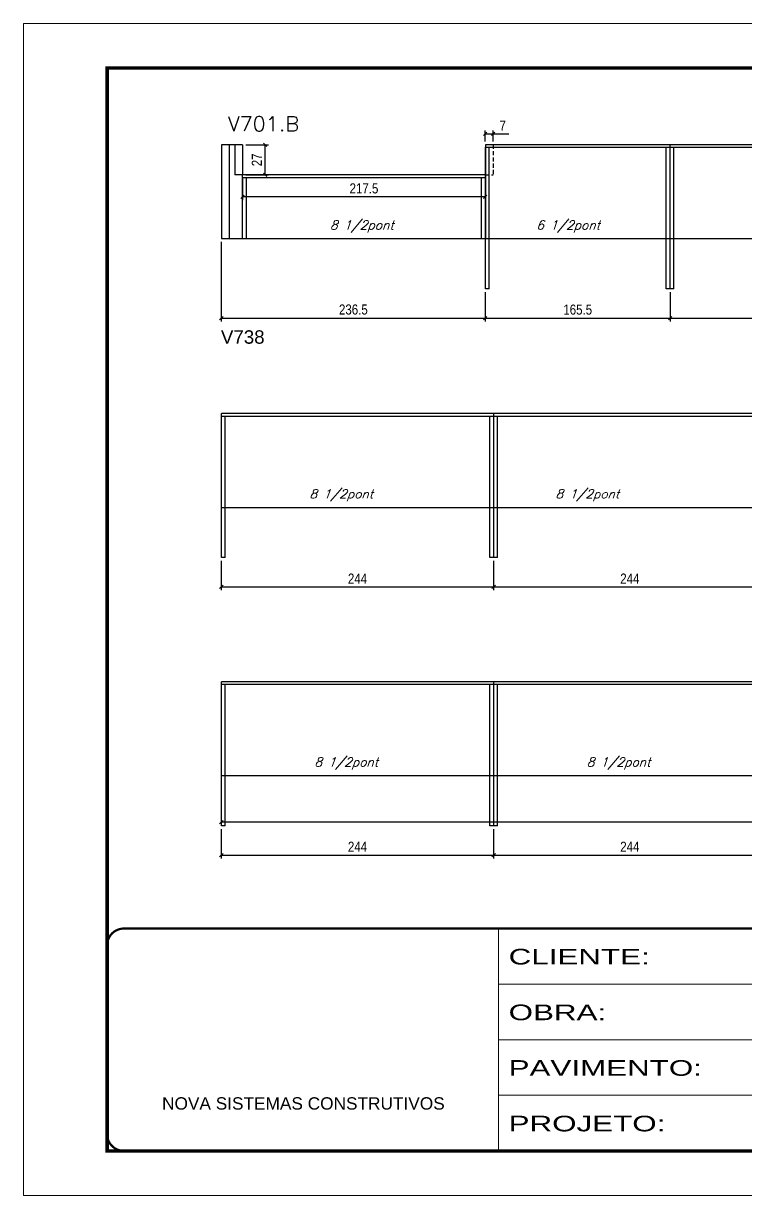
# Model space of a CAD drawing. Extents: x -20960 to -5926, y -2106 to 21915.
# Drawn here: x -9023 to -8377, y 19717 to 20767 of the extents above; entities that cross this region are included whole.
import ezdxf

# ---------------------------------------------------------------- set-up
doc = ezdxf.new("R2010")
doc.units = 0
for name, pattern in [('CONTINUO', [0]), ('DASHED', [0.75, 0.5, -0.25]), ('HIDDEN', [0.375, 0.25, -0.125])]:
    doc.linetypes.add(name, pattern=pattern)
for name, color, linetype in [('5', 5, 'Continuous'), ('COTA', 241, 'Continuous'), ('Painéis', 200, 'Continuous'), ('SARR_2.2x7', 40, 'Continuous'), ('SARR_3.5x7', 81, 'Continuous'), ('texto', 7, 'Continuous')]:
    doc.layers.add(name, color=color, linetype=linetype)
for name, color, linetype, lineweight in [('Folhas', 255, 'Continuous', 9), ('SARRAFO DE PRESSAO', 251, 'DASHED', 9), ('Texto Seção', 7, 'Continuous', 15)]:
    doc.layers.add(name, color=color, linetype=linetype, lineweight=lineweight)
doc.styles.add('ARIAL', font='arial.ttf')
doc.styles.add('COTA TECNICA-50', font='techl___.ttf', dxfattribs={"height": 9})
doc.styles.add('REGUA-120', font='ROMANS.shx', dxfattribs={"height": 15})
doc.styles.add('Romans', font='romans.shx')
doc.styles.get("Standard").update_dxf_attribs({"font": 'arial.ttf'})
doc.styles.add('Tecnologia', font='')
doc.styles.get('Tecnologia').set_extended_font_data('Forgotten Futurist')
doc.dimstyles.new('COTA PAINEL-50', dxfattribs={"dimtxt": 9, "dimasz": 3, "dimexe": 3, "dimexo": 3, "dimgap": 3, "dimtad": 1, "dimdec": 1, "dimzin": 12, "dimdsep": 46, "dimtxsty": 'COTA TECNICA-50', "dimblk1": 'OBLIQUE', "dimblk2": 'OBLIQUE', "dimsah": 1, "dimcen": 0.9, "dimclrd": 4, "dimclre": 4, "dimclrt": 240, "dimadec": 1, "dimazin": 3, "dimtfac": 1, "dimtdec": 1, "dimtmove": 0, "dimatfit": 3, "dimfxl": 1, "dimtolj": 1, "dimtzin": 12, "dimarcsym": 0})

# ---------------------------------------------------------------- blocks, each defined once
blk = doc.blocks.new('9999999999')
at = {"color": 30, "linetype": 'CONTINUO'}
for p, q in [((98564.6, 34230.2), (98564.6, 34429.4)), ((98564.6, 34379.6), (99584, 34379.6)), ((98564.6, 34329.8), (99488, 34329.8)), ((98564.6, 34280), (99488, 34280))]:
    blk.add_line(p, q, dxfattribs=at)
at = {"color": 30, "linetype": 'CONTINUO', "const_width": 2}
blk.add_lwpolyline([(99584, 34230.2), (99584, 34414.4, 0.414214), (99569, 34429.4), (98229, 34429.4, 0.414214), (98214, 34414.4), (98214, 34245.2, 0.414214), (98229, 34230.2), (99584, 34230.2)], format="xyb", dxfattribs=at)
at = {"layer": 'Folhas'}
blk.add_lwpolyline([(98139, 34190.2), (99624, 34190.2), (99624, 35240.2), (98139, 35240.2)], close=True, dxfattribs=at)
at = {"layer": 'Folhas', "color": 30, "const_width": 3}
blk.add_lwpolyline([(98214, 34230.2), (99584, 34230.2), (99584, 35200.2), (98214, 35200.2)], close=True, dxfattribs=at)
at = {"color": 7, "linetype": 'Continuous', "ltscale": 5, "style": 'ARIAL'}
blk.add_text('NOVA SISTEMAS CONSTRUTIVOS', height=11.059, dxfattribs=at).set_placement((98263.2, 34267.2))
at = {"layer": 'Folhas', "color": 7, "style": 'Tecnologia', "width": 1.5}
for s, p in [('CLIENTE:', (98573.7, 34397.2)), ('OBRA:', (98573.7, 34347.3)), ('PAVIMENTO:', (98573.7, 34297.5)), ('PROJETO:', (98573.7, 34247.7))]:
    blk.add_text(s, height=14, dxfattribs=at).set_placement(p)
blk = doc.blocks.new('_Oblique')
at = {"color": 0, "linetype": 'ByBlock', "lineweight": -2}
blk.add_line((-0.5, -0.5), (0.5, 0.5), dxfattribs=at)
blk = doc.blocks.new('*D34')
at = {"layer": 'COTA', "color": 4, "lineweight": -2, "transparency": 16777216}
for p, q in [((-8609.7, 20661.1), (-8609.7, 20670.8)), ((-8609.7, 20667.8), (-8602.7, 20667.8)), ((-8602.7, 20661.1), (-8602.7, 20670.8)), ((-8602.7, 20667.8), (-8588.5, 20667.8))]:
    blk.add_line(p, q, dxfattribs=at)
at = {"layer": 'Defpoints', "color": 0, "transparency": 16777216}
for p in [(-8602.7, 20667.8), (-8609.7, 20658.1), (-8602.7, 20658.1)]:
    blk.add_point(p, dxfattribs=at)
at = {"layer": 'COTA', "color": 4, "lineweight": -2, "transparency": 16777216, "xscale": 3, "yscale": 3, "zscale": 3, "rotation": 180}
blk.add_blockref('_Oblique', (-8609.7, 20667.8), dxfattribs=at)
at = {"layer": 'COTA', "color": 4, "lineweight": -2, "transparency": 16777216, "xscale": 3, "yscale": 3, "zscale": 3}
blk.add_blockref('_Oblique', (-8602.7, 20667.8), dxfattribs=at)
at = {"layer": 'COTA', "color": 240, "transparency": 16777216, "insert": (-8594.1, 20675.3), "char_height": 9, "attachment_point": 5, "style": 'COTA TECNICA-50'}
blk.add_mtext('\\A1;7', dxfattribs=at)
blk = doc.blocks.new('*D35')
at = {"layer": 'COTA', "color": 4, "lineweight": -2, "transparency": 16777216}
for p, q in [((-8846.2, 20571.1), (-8846.2, 20499.8)), ((-8609.7, 20526.1), (-8609.7, 20499.8)), ((-8846.2, 20502.8), (-8609.7, 20502.8))]:
    blk.add_line(p, q, dxfattribs=at)
at = {"layer": 'Defpoints', "color": 0, "transparency": 16777216}
for p in [(-8846.2, 20574.1), (-8609.7, 20529.1), (-8609.7, 20502.8)]:
    blk.add_point(p, dxfattribs=at)
at = {"layer": 'COTA', "color": 4, "lineweight": -2, "transparency": 16777216, "xscale": 3, "yscale": 3, "zscale": 3, "rotation": 180}
blk.add_blockref('_Oblique', (-8846.2, 20502.8), dxfattribs=at)
at = {"layer": 'COTA', "color": 4, "lineweight": -2, "transparency": 16777216, "xscale": 3, "yscale": 3, "zscale": 3}
blk.add_blockref('_Oblique', (-8609.7, 20502.8), dxfattribs=at)
at = {"layer": 'COTA', "color": 240, "transparency": 16777216, "insert": (-8727.9, 20510.5), "char_height": 9, "attachment_point": 5, "style": 'COTA TECNICA-50'}
blk.add_mtext('\\A1;236.5', dxfattribs=at)
blk = doc.blocks.new('*D36')
at = {"layer": 'COTA', "color": 4, "lineweight": -2, "transparency": 16777216}
for p, q in [((-8609.7, 20526.1), (-8609.7, 20499.8)), ((-8444.2, 20526.1), (-8444.2, 20499.8)), ((-8609.7, 20502.8), (-8444.2, 20502.8))]:
    blk.add_line(p, q, dxfattribs=at)
at = {"layer": 'Defpoints', "color": 0, "transparency": 16777216}
for p in [(-8609.7, 20529.1), (-8444.2, 20529.1), (-8444.2, 20502.8)]:
    blk.add_point(p, dxfattribs=at)
at = {"layer": 'COTA', "color": 4, "lineweight": -2, "transparency": 16777216, "xscale": 3, "yscale": 3, "zscale": 3, "rotation": 180}
blk.add_blockref('_Oblique', (-8609.7, 20502.8), dxfattribs=at)
at = {"layer": 'COTA', "color": 4, "lineweight": -2, "transparency": 16777216, "xscale": 3, "yscale": 3, "zscale": 3}
blk.add_blockref('_Oblique', (-8444.2, 20502.8), dxfattribs=at)
at = {"layer": 'COTA', "color": 240, "transparency": 16777216, "insert": (-8526.9, 20510.4), "char_height": 9, "attachment_point": 5, "style": 'COTA TECNICA-50'}
blk.add_mtext('\\A1;165.5', dxfattribs=at)
blk = doc.blocks.new('*D37')
at = {"layer": 'COTA', "color": 4, "lineweight": -2, "transparency": 16777216}
for p, q in [((-8444.2, 20526.1), (-8444.2, 20499.8)), ((-8200.2, 20526.1), (-8200.2, 20499.8)), ((-8444.2, 20502.8), (-8200.2, 20502.8))]:
    blk.add_line(p, q, dxfattribs=at)
at = {"layer": 'Defpoints', "color": 0, "transparency": 16777216}
for p in [(-8444.2, 20529.1), (-8200.2, 20529.1), (-8200.2, 20502.8)]:
    blk.add_point(p, dxfattribs=at)
at = {"layer": 'COTA', "color": 4, "lineweight": -2, "transparency": 16777216, "xscale": 3, "yscale": 3, "zscale": 3, "rotation": 180}
blk.add_blockref('_Oblique', (-8444.2, 20502.8), dxfattribs=at)
at = {"layer": 'COTA', "color": 4, "lineweight": -2, "transparency": 16777216, "xscale": 3, "yscale": 3, "zscale": 3}
blk.add_blockref('_Oblique', (-8200.2, 20502.8), dxfattribs=at)
at = {"layer": 'COTA', "color": 240, "transparency": 16777216, "insert": (-8322.2, 20510.3), "char_height": 9, "attachment_point": 5, "style": 'COTA TECNICA-50'}
blk.add_mtext('\\A1;244', dxfattribs=at)
blk = doc.blocks.new('*D42')
at = {"layer": 'COTA', "color": 4, "lineweight": -2, "transparency": 16777216}
for p, q in [((-8846.2, 20285.3), (-8846.2, 20259)), ((-8602.2, 20285.3), (-8602.2, 20259)), ((-8846.2, 20262), (-8602.2, 20262))]:
    blk.add_line(p, q, dxfattribs=at)
at = {"layer": 'Defpoints', "color": 0, "transparency": 16777216}
for p in [(-8846.2, 20288.3), (-8602.2, 20288.3), (-8602.2, 20262)]:
    blk.add_point(p, dxfattribs=at)
at = {"layer": 'COTA', "color": 4, "lineweight": -2, "transparency": 16777216, "xscale": 3, "yscale": 3, "zscale": 3, "rotation": 180}
blk.add_blockref('_Oblique', (-8846.2, 20262), dxfattribs=at)
at = {"layer": 'COTA', "color": 4, "lineweight": -2, "transparency": 16777216, "xscale": 3, "yscale": 3, "zscale": 3}
blk.add_blockref('_Oblique', (-8602.2, 20262), dxfattribs=at)
at = {"layer": 'COTA', "color": 240, "transparency": 16777216, "insert": (-8724.2, 20269.5), "char_height": 9, "attachment_point": 5, "style": 'COTA TECNICA-50'}
blk.add_mtext('\\A1;244', dxfattribs=at)
blk = doc.blocks.new('*D43')
at = {"layer": 'COTA', "color": 4, "lineweight": -2, "transparency": 16777216}
for p, q in [((-8602.2, 20285.3), (-8602.2, 20259)), ((-8358.2, 20285.3), (-8358.2, 20259)), ((-8602.2, 20262), (-8358.2, 20262))]:
    blk.add_line(p, q, dxfattribs=at)
at = {"layer": 'Defpoints', "color": 0, "transparency": 16777216}
for p in [(-8602.2, 20288.3), (-8358.2, 20288.3), (-8358.2, 20262)]:
    blk.add_point(p, dxfattribs=at)
at = {"layer": 'COTA', "color": 4, "lineweight": -2, "transparency": 16777216, "xscale": 3, "yscale": 3, "zscale": 3, "rotation": 180}
blk.add_blockref('_Oblique', (-8602.2, 20262), dxfattribs=at)
at = {"layer": 'COTA', "color": 4, "lineweight": -2, "transparency": 16777216, "xscale": 3, "yscale": 3, "zscale": 3}
blk.add_blockref('_Oblique', (-8358.2, 20262), dxfattribs=at)
at = {"layer": 'COTA', "color": 240, "transparency": 16777216, "insert": (-8480.2, 20269.5), "char_height": 9, "attachment_point": 5, "style": 'COTA TECNICA-50'}
blk.add_mtext('\\A1;244', dxfattribs=at)
blk = doc.blocks.new('*D52')
at = {"layer": 'COTA', "color": 4, "lineweight": -2, "transparency": 16777216}
for p, q in [((-8846.2, 20045.1), (-8846.2, 20018.8)), ((-8602.2, 20045.1), (-8602.2, 20018.8)), ((-8846.2, 20021.8), (-8602.2, 20021.8))]:
    blk.add_line(p, q, dxfattribs=at)
at = {"layer": 'Defpoints', "color": 0, "transparency": 16777216}
for p in [(-8846.2, 20048.1), (-8602.2, 20048.1), (-8602.2, 20021.8)]:
    blk.add_point(p, dxfattribs=at)
at = {"layer": 'COTA', "color": 4, "lineweight": -2, "transparency": 16777216, "xscale": 3, "yscale": 3, "zscale": 3, "rotation": 180}
blk.add_blockref('_Oblique', (-8846.2, 20021.8), dxfattribs=at)
at = {"layer": 'COTA', "color": 4, "lineweight": -2, "transparency": 16777216, "xscale": 3, "yscale": 3, "zscale": 3}
blk.add_blockref('_Oblique', (-8602.2, 20021.8), dxfattribs=at)
at = {"layer": 'COTA', "color": 240, "transparency": 16777216, "insert": (-8724.2, 20029.3), "char_height": 9, "attachment_point": 5, "style": 'COTA TECNICA-50'}
blk.add_mtext('\\A1;244', dxfattribs=at)
blk = doc.blocks.new('*D53')
at = {"layer": 'COTA', "color": 4, "lineweight": -2, "transparency": 16777216}
for p, q in [((-8602.2, 20045.1), (-8602.2, 20018.8)), ((-8358.2, 20045.1), (-8358.2, 20018.8)), ((-8602.2, 20021.8), (-8358.2, 20021.8))]:
    blk.add_line(p, q, dxfattribs=at)
at = {"layer": 'Defpoints', "color": 0, "transparency": 16777216}
for p in [(-8602.2, 20048.1), (-8358.2, 20048.1), (-8358.2, 20021.8)]:
    blk.add_point(p, dxfattribs=at)
at = {"layer": 'COTA', "color": 4, "lineweight": -2, "transparency": 16777216, "xscale": 3, "yscale": 3, "zscale": 3, "rotation": 180}
blk.add_blockref('_Oblique', (-8602.2, 20021.8), dxfattribs=at)
at = {"layer": 'COTA', "color": 4, "lineweight": -2, "transparency": 16777216, "xscale": 3, "yscale": 3, "zscale": 3}
blk.add_blockref('_Oblique', (-8358.2, 20021.8), dxfattribs=at)
at = {"layer": 'COTA', "color": 240, "transparency": 16777216, "insert": (-8480.2, 20029.3), "char_height": 9, "attachment_point": 5, "style": 'COTA TECNICA-50'}
blk.add_mtext('\\A1;244', dxfattribs=at)
blk = doc.blocks.new('*D50')
at = {"layer": 'COTA', "color": 4, "lineweight": -2, "transparency": 16777216}
for p, q in [((-8824.2, 20658.1), (-8803.8, 20658.1)), ((-8806.8, 20631.1), (-8806.8, 20658.1)), ((-8824.2, 20631.1), (-8803.8, 20631.1))]:
    blk.add_line(p, q, dxfattribs=at)
at = {"layer": 'Defpoints', "color": 0, "transparency": 16777216}
for p in [(-8827.2, 20658.1), (-8806.8, 20658.1), (-8827.2, 20631.1)]:
    blk.add_point(p, dxfattribs=at)
at = {"layer": 'COTA', "color": 4, "lineweight": -2, "transparency": 16777216, "xscale": 3, "yscale": 3, "zscale": 3}
for p, rotation in [((-8806.8, 20658.1), 90), ((-8806.8, 20631.1), 270)]:
    blk.add_blockref('_Oblique', p, dxfattribs=dict(at, rotation=rotation))
at = {"layer": 'COTA', "color": 240, "transparency": 16777216, "insert": (-8814.4, 20644.6), "char_height": 9, "attachment_point": 5, "rotation": 90, "style": 'COTA TECNICA-50'}
blk.add_mtext('\\A1;27', dxfattribs=at)
blk = doc.blocks.new('*D31')
at = {"layer": 'COTA', "color": 4, "lineweight": -2, "transparency": 16777216}
for p, q in [((-8827.2, 20628.1), (-8827.2, 20608.4)), ((-8609.7, 20628.1), (-8609.7, 20608.4)), ((-8609.7, 20611.4), (-8827.2, 20611.4))]:
    blk.add_line(p, q, dxfattribs=at)
at = {"layer": 'Defpoints', "color": 0, "transparency": 16777216}
for p in [(-8827.2, 20631.1), (-8609.7, 20631.1), (-8827.2, 20611.4)]:
    blk.add_point(p, dxfattribs=at)
at = {"layer": 'COTA', "color": 4, "lineweight": -2, "transparency": 16777216, "xscale": 3, "yscale": 3, "zscale": 3, "rotation": 180}
blk.add_blockref('_Oblique', (-8827.2, 20611.4), dxfattribs=at)
at = {"layer": 'COTA', "color": 4, "lineweight": -2, "transparency": 16777216, "xscale": 3, "yscale": 3, "zscale": 3}
blk.add_blockref('_Oblique', (-8609.7, 20611.4), dxfattribs=at)
at = {"layer": 'COTA', "color": 240, "transparency": 16777216, "insert": (-8718.4, 20619), "char_height": 9, "attachment_point": 5, "style": 'COTA TECNICA-50'}
blk.add_mtext('\\A1;217.5', dxfattribs=at)
blk = doc.blocks.new('*D1736')
at = {"layer": 'Defpoints', "color": 0, "transparency": 16777216}
for p in [(-8846.2, 20093.1), (-7626.2, 20093.1), (-8846.2, 20051.4)]:
    blk.add_point(p, dxfattribs=at)
at = {"layer": 'Painéis', "color": 4, "lineweight": -2, "transparency": 16777216}
for p, q in [((-8846.2, 20090.1), (-8846.2, 20048.4)), ((-7626.2, 20090.1), (-7626.2, 20048.4)), ((-7626.2, 20051.4), (-8846.2, 20051.4))]:
    blk.add_line(p, q, dxfattribs=at)
at = {"layer": 'Painéis', "color": 4, "lineweight": -2, "transparency": 16777216, "xscale": 3, "yscale": 3, "zscale": 3, "rotation": 180}
blk.add_blockref('_Oblique', (-8846.2, 20051.4), dxfattribs=at)
at = {"layer": 'Painéis', "color": 4, "lineweight": -2, "transparency": 16777216, "xscale": 3, "yscale": 3, "zscale": 3}
blk.add_blockref('_Oblique', (-7626.2, 20051.4), dxfattribs=at)
at = {"layer": 'Painéis', "color": 240, "transparency": 16777216, "insert": (-8236.2, 20058.9), "char_height": 9, "attachment_point": 5, "style": 'COTA TECNICA-50'}
blk.add_mtext('\\A1;1220', dxfattribs=at)

msp = doc.modelspace()

# ---------------------------------------------------------------- linework, layer by layer
at = {"layer": 'Painéis'}
for p, q in [((-8827.16, 20658.12), (-8846.16, 20658.12)), ((-8846.16, 20658.12), (-8846.16, 20574.12)), ((-8827.16, 20658.12), (-8827.16, 20631.12)), ((-7712.16, 20658.12), (-8609.66, 20658.12)), ((-8609.66, 20658.12), (-8609.66, 20574.12)), ((-8444.16, 20574.12), (-8444.16, 20658.12)), ((-8609.66, 20631.12), (-8827.16, 20631.12)), ((-8114.16, 20417.29), (-8846.16, 20417.29)), ((-8846.16, 20333.29), (-8846.16, 20417.29)), ((-8602.16, 20333.29), (-8602.16, 20417.29)), ((-7626.16, 20177.12), (-8846.16, 20177.12)), ((-8846.16, 20093.12), (-8846.16, 20177.12)), ((-8602.16, 20093.12), (-8602.16, 20177.12)), ((-8846.16, 20093.12), (-7626.16, 20093.12))]:
    msp.add_line(p, q, dxfattribs=at)
for points in [[(-8846.16, 20574.12), (-8609.66, 20574.12), (-7712.16, 20574.12)], [(-8846.16, 20333.29), (-8114.16, 20333.29)]]:
    msp.add_lwpolyline(points, dxfattribs=at)
at = {"layer": 'SARR_2.2x7', "linetype": 'Continuous'}
for p, q in [((-8839.16, 20658.12), (-8839.16, 20574.12)), ((-8834.16, 20658.12), (-8834.16, 20631.12)), ((-8609.66, 20655.92), (-8444.16, 20655.92)), ((-8444.16, 20655.92), (-8200.16, 20655.92)), ((-8827.16, 20631.12), (-8834.16, 20631.12)), ((-8827.16, 20628.92), (-8609.66, 20628.92)), ((-8846.16, 20415.09), (-8602.16, 20415.09)), ((-8602.16, 20415.09), (-8358.16, 20415.09)), ((-8846.16, 20174.92), (-8602.16, 20174.92)), ((-8602.16, 20174.92), (-8358.16, 20174.92))]:
    msp.add_line(p, q, dxfattribs=at)
at = {"layer": 'SARR_2.2x7', "linetype": 'HIDDEN', "ltscale": 15}
for p in [(-8602.66, 20658.12), (-8609.66, 20631.12)]:
    msp.add_line(p, (-8602.66, 20631.12), dxfattribs=at)
at = {"layer": 'SARR_3.5x7'}
for p, q in [((-8609.66, 20529.12), (-8609.66, 20655.92)), ((-8606.16, 20529.12), (-8606.16, 20655.92)), ((-8447.66, 20529.12), (-8447.66, 20655.92)), ((-8444.16, 20529.12), (-8444.16, 20655.92)), ((-8440.66, 20529.12), (-8440.66, 20655.92)), ((-8827.16, 20574.12), (-8827.16, 20631.12)), ((-8823.66, 20574.12), (-8823.66, 20628.92)), ((-8613.16, 20574.12), (-8613.16, 20628.92)), ((-8606.16, 20529.12), (-8609.66, 20529.12)), ((-8440.66, 20529.12), (-8447.66, 20529.12)), ((-8846.16, 20288.29), (-8846.16, 20415.09)), ((-8842.66, 20288.29), (-8842.66, 20415.09)), ((-8605.66, 20288.29), (-8605.66, 20415.09)), ((-8602.16, 20288.29), (-8602.16, 20415.09)), ((-8598.66, 20288.29), (-8598.66, 20415.09)), ((-8842.66, 20288.29), (-8846.16, 20288.29)), ((-8598.66, 20288.29), (-8605.66, 20288.29)), ((-8846.16, 20048.12), (-8846.16, 20174.92)), ((-8842.66, 20048.12), (-8842.66, 20174.92)), ((-8605.66, 20048.12), (-8605.66, 20174.92)), ((-8602.16, 20048.12), (-8602.16, 20174.92)), ((-8598.66, 20048.12), (-8598.66, 20174.92)), ((-8842.66, 20048.12), (-8846.16, 20048.12)), ((-8598.66, 20048.12), (-8605.66, 20048.12))]:
    msp.add_line(p, q, dxfattribs=at)

# ---------------------------------------------------------------- block references
at = {"layer": 'SARRAFO DE PRESSAO', "color": 6, "linetype": 'ByBlock'}
msp.add_blockref('9999999999', (-107162.48, -14473.39), dxfattribs=at)

# ---------------------------------------------------------------- texts
at = {"layer": '5', "linetype": 'Continuous'}
msp.add_text('V738', height=12, rotation=0.00004, dxfattribs=at).set_placement((-8846.57, 20479.91))
at = {"layer": 'texto', "color": 2, "char_height": 8, "attachment_point": 5, "style": 'Romans'}
for s, insert in [('{\\Q19;\\C256;8 1/2pont}', (-8720.29, 20584.89)), ('{\\Q19;\\C256;6 1/2pont}', (-8535.47, 20584.89)), ('{\\Q19;\\C256;8 1/2pont}', (-8738.77, 20344.07)), ('{\\Q19;\\C256;8 1/2pont}', (-8518.24, 20344.07)), ('{\\Q19;\\C256;8 1/2pont}', (-8734.29, 20103.89)), ('{\\Q19;\\C256;8 1/2pont}', (-8490.31, 20103.89))]:
    msp.add_mtext(s, dxfattribs=dict(at, insert=insert))
at = {"layer": 'Texto Seção', "style": 'REGUA-120', "width": 1.05}
msp.add_text('V701.B', height=13, dxfattribs=at).set_placement((-8840.34, 20670.34))

# ---------------------------------------------------------------- dimensions: what is measured, and where the dimension line sits
at = {"layer": 'COTA'}
for base, p1, p2, picture, middle in [((-8602.66, 20667.76), (-8609.66, 20658.12), (-8602.66, 20658.12), '*D34', (-8594.08, 20675.33)), ((-8827.16, 20611.4), (-8609.66, 20631.12), (-8827.16, 20631.12), '*D31', (-8718.41, 20619)), ((-8609.66, 20502.78), (-8846.16, 20574.12), (-8609.66, 20529.12), '*D35', (-8727.91, 20510.48))]:
    dim = msp.add_linear_dim(base=base, p1=p1, p2=p2, dimstyle='COTA PAINEL-50', dxfattribs=at)
    dim.commit()
    dim.dimension.update_dxf_attribs({"geometry": picture, "text_midpoint": middle})
dim = msp.add_linear_dim(base=(-8806.79, 20658.12), p1=(-8827.16, 20631.12), p2=(-8827.16, 20658.12), angle=90, dimstyle='COTA PAINEL-50', dxfattribs=at)
dim.commit()
dim.dimension.update_dxf_attribs({"geometry": '*D50', "text_midpoint": (-8814.35, 20644.62)})
for base, p1, p2, picture, middle in [((-8444.16, 20502.78), (-8609.66, 20529.12), (-8444.16, 20529.12), '*D36', (-8526.91, 20510.38)), ((-8200.16, 20502.78), (-8444.16, 20529.12), (-8200.16, 20529.12), '*D37', (-8322.16, 20510.35)), ((-8602.16, 20261.95), (-8846.16, 20288.29), (-8602.16, 20288.29), '*D42', (-8724.16, 20269.52)), ((-8358.16, 20261.95), (-8602.16, 20288.29), (-8358.16, 20288.29), '*D43', (-8480.16, 20269.52)), ((-8602.16, 20021.78), (-8846.16, 20048.12), (-8602.16, 20048.12), '*D52', (-8724.16, 20029.35)), ((-8358.16, 20021.78), (-8602.16, 20048.12), (-8358.16, 20048.12), '*D53', (-8480.16, 20029.35))]:
    dim = msp.add_linear_dim(base=base, p1=p1, p2=p2, dimstyle='COTA PAINEL-50', override={"dimtmove": 1}, dxfattribs=at)
    dim.commit()
    dim.dimension.update_dxf_attribs({"geometry": picture, "text_midpoint": middle})
at = {"layer": 'Painéis'}
dim = msp.add_linear_dim(base=(-8846.16, 20051.35), p1=(-7626.16, 20093.12), p2=(-8846.16, 20093.12), dimstyle='COTA PAINEL-50', dxfattribs=at)
dim.commit()
dim.dimension.update_dxf_attribs({"geometry": '*D1736', "text_midpoint": (-8236.16, 20058.94)})

doc.saveas('drawing.dxf')
